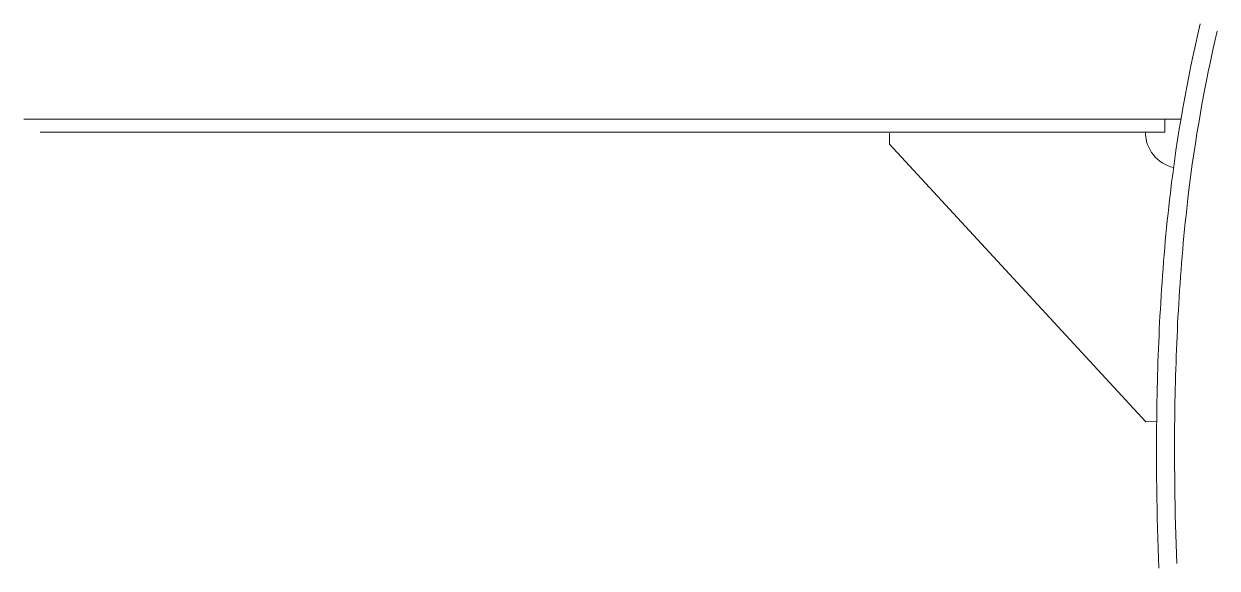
# Model space of a CAD drawing. Header units: millimetres. Extents: x 4843 to 6494, y 669 to 1422.
import ezdxf

# ---------------------------------------------------------------- set-up
doc = ezdxf.new("R2010")
doc.units = ezdxf.units.MM
doc.layers.add('-1202', color=7, linetype='Continuous')
doc.layers.add('100-DF1', color=7, linetype='Continuous')

msp = doc.modelspace()

# ---------------------------------------------------------------- linework, layer by layer
at = {"layer": '-1202', "color": 7, "linetype": 'Continuous', "lineweight": 0}
for points in [[(6413.2, 668.9, -0.013482), (6410.5, 890.6, -0.010818), (6415.9, 1036.2, -0.014818), (6429.2, 1188.1, -0.028629), (6470.6, 1422.5)], [(6438, 675.3, -0.013148), (6435.5, 890.2, -0.010818), (6440.8, 1034.8, -0.014818), (6454.1, 1185.1, -0.028095), (6494, 1412.4)]]:
    msp.add_lwpolyline(points, format="xyb", dxfattribs=at)
at = {"layer": '100-DF1', "color": 7, "linetype": 'Continuous', "lineweight": 15}
for p, q in [((4842.8, 1290.3), (6443.9, 1290.3)), ((6421.6, 1290.3), (6421.6, 1272.3)), ((4865.1, 1272.3), (6421.6, 1272.3)), ((6040.7, 1271), (6040.7, 1256)), ((6395.3, 871.6), (6040.7, 1256)), ((6410.3, 872.1), (6395.3, 871.6))]:
    msp.add_line(p, q, dxfattribs=at)
msp.add_arc((6444.8, 1272.3), 50, 180, 257.1868, dxfattribs=at)

doc.saveas('drawing.dxf')
